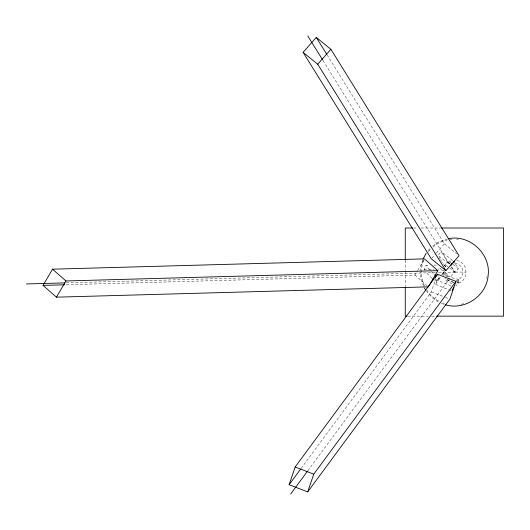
<?xml version="1.0" encoding="UTF-8"?>
<svg xmlns="http://www.w3.org/2000/svg" width="530" height="530" viewBox="0 0 530 530"><rect width="100%" height="100%" fill="white"/><g stroke="black" fill="none" stroke-linecap="round" stroke-linejoin="round"><path stroke-width="0.4" stroke-dasharray="2.65 1.99" d="M420.502 271.42L421.118 265.464L422.827 259.733M456.688 260.482C469.037 262.284 469.037 281.88 456.688 283.689M458.218 282.371L458.291 281.947M444.716 265.623L444.783 265.252M434.666 280.138L437.674 280.052L438.237 278.118L442.199 277.468M301.126 468.44L431.321 291.931L435.786 278.826M442.59 274.613L444.292 271.426L440.139 268.988L438.131 269.041M446.823 276.706L448.804 276.382L449.095 275.719A11.66 4.041 30.4 0 1 443.69 270.313M66.276 284.743L414.937 275.077L417.421 270.85M417.832 270.141L424.45 258.872M451.129 290.427A33.151 11.759 18.8 0 1 435.633 284.047A32.27 3.372 -68.9 0 1 436.992 279.8L438.237 278.118M435.633 284.047L440.602 277.309M307.837 470.753L454.382 272.082L451.328 267.166M456.979 282.013L458.98 279.31A8.977 0.941 -68.9 0 0 458.185 282.788L455.972 285.783M437.674 280.052L440.49 276.388M441.742 274.759L442.676 273.533A9.5 3.293 30.4 0 1 443.391 272.486M444.292 271.426L443.1 273.162A5.572 0.583 -68.9 0 1 442.795 273.513M444.378 265.662L447.737 262.105L441.318 251.77L440.827 252.287A31.111 10.56 -50.9 0 0 437.959 255.467A33.9 3.71 41.4 0 1 446.876 262.297L449.354 264.324M451.798 267.2L455.012 272.367L456.469 270.717A10.885 3.697 -50.9 0 1 457.847 269.353L458.457 268.809L454.906 263.099M440.139 268.988L440.814 268.213M431.791 258.209L435.839 253.612M436.349 253.035L444.451 243.846L327.229 55.06M428.167 250.564L430.4 248.1M432.864 245.867L438.396 242.17L447.121 238.984M448.652 261.734L452.832 260.356M424.609 270.247A33.171 11.501 30.4 0 1 424.073 269.432A30.409 13.84 -48.7 0 1 426.034 265.364L429.353 265.272M433.785 265.146L437.111 265.053M424.073 269.432L434.11 269.154M66.223 282.848L435.349 272.612M438.654 272.519L454.382 272.082M437.846 276.031L438.648 276.011M445.081 275.832L449.095 275.719M413.519 228.013L417.647 228.013M420.952 228.013L440.761 228.013M455.243 272.082L466.208 272.082M407.742 316.152L428.379 316.152M431.678 316.152L435.806 316.152M456.926 282.788L458.185 282.788A9.421 3.339 18.8 0 1 457.092 282.795M458.934 279.303L458.649 279.277A11.64 4.127 18.8 0 1 449.678 276.786L448.804 276.382M453.468 282.258L449.652 281.026L445.836 279.012M452.077 283.689L447.81 281.92L444.544 278.654M443.583 273.268L445.955 274.07A8.659 8.659 0 0 0 447.154 276.852M441.404 303.418L444.537 304.538M431.321 291.931L444.71 297.091M445.452 297.383L448.426 298.529M443.901 264.954L444.928 265.563M438.396 301.994L432.864 298.297L426.577 291.46M447.817 266.563A11.779 1.292 41.4 0 0 445.757 266.855L443.908 265.04M444.451 243.846L456.635 253.751M452.507 260.455L451.798 259.872A33.681 3.69 41.4 0 0 441.464 251.876M414.937 275.077L427.12 285.776M447.737 262.105L450.195 264.271M454.998 272.36L453.488 271.035A11.779 1.292 41.4 0 0 449.91 268.107M431.234 271.599L431.725 272.082A33.854 11.739 30.4 0 0 434.169 274.335M323.055 60.579L449.586 264.351M439.145 257.381L440.337 259.296M440.735 259.932L441.523 261.21M441.921 261.846L442.318 262.489M443.113 263.768L443.511 264.404M423.616 286.266L421.118 278.7L420.469 272.082M405.264 260.137L405.264 270.022M405.264 270.85L405.264 286.498M445.233 266.881A11.66 4.041 30.4 0 1 445.757 266.855M450.301 264.351A11.15 1.219 41.4 0 1 451.169 262.946M453.203 264.43A11.15 1.219 41.4 0 1 458.033 268.432M453.925 282.364A9.421 3.339 18.8 0 1 444.862 278.263M443.252 275.627A9.421 3.339 18.8 0 1 445.955 274.07M454.641 263.43A8.659 8.659 0 0 1 456.105 280.569M431.963 278.224A33.171 11.501 30.4 0 1 426.246 272.407M429.452 269.737A33.854 11.739 30.4 0 1 426.034 265.364M451.09 285.723A33.847 12.011 18.8 0 1 436.992 279.8M486.99 276.773A32.946 32.946 0 0 1 486.732 278.316M463.664 303.69A32.946 32.946 0 0 1 459.073 304.69M444.352 303.465A32.946 32.946 0 0 1 442.868 302.948M438.595 300.994A32.946 32.946 0 0 1 426.67 289.897M424.417 285.769A32.946 32.946 0 0 1 423.516 260.568M428.485 251.717A32.946 32.946 0 0 1 430.539 249.352M432.811 247.185A32.946 32.946 0 0 1 447.38 239.891M449.692 239.474A32.946 32.946 0 0 1 452.03 239.222M456.734 239.222A32.946 32.946 0 0 1 458.291 239.374"/><path stroke-width="0.79" d="M289.115 484.725L295.157 466.99L437.363 274.202L455.952 281.37L449.91 299.099L307.705 491.893L289.115 484.725L300.642 469.09M307.705 491.893L313.74 474.164L455.952 281.37M436.839 275.739L437.363 274.202M423.046 259.104L426.18 253.241M428.339 286.849L56.432 297.164L43.029 285.392L52.543 269.187L424.45 258.872L437.853 270.644L428.737 286.173M56.432 297.164L65.945 280.96L437.853 270.644M290.685 494.013L307.347 471.422M303.094 52.337L316.264 37.398L330.886 49.29L459.073 255.732L445.902 270.671L431.281 258.786L303.094 52.337L317.722 64.229L445.902 270.671M317.722 64.229L330.886 49.29M448.426 238.719C469.593 234.127 490.999 253.95 488.137 275.408C486.759 295.714 464.598 310.878 445.18 304.697M43.029 285.392L64.673 284.789M26.5 283.947L64.574 282.894M412.698 228.013L405.264 228.013L405.264 259.316M441.589 228.013L503.5 228.013L503.5 316.152L436.634 316.152M406.914 316.152L405.264 316.152L405.264 287.32M295.157 466.99L313.74 474.164M453.369 261.171L454.362 262.217M450.228 265.053L450.997 265.908M52.543 269.187L65.945 280.96M316.264 37.398L326.805 54.378M307.784 35.987L322.618 59.877M424.47 288.068L425.842 290.354M452.143 263.635A11.15 1.219 41.4 0 1 452.401 263.827M452.368 290.519A33.032 3.452 -68.9 0 1 453.475 287.075M450.732 265.477A33.595 11.402 -50.9 0 1 454.091 261.774M433.812 279.8A33.171 11.501 30.4 0 1 432.765 278.926M434.746 274.831A33.854 11.739 30.4 0 0 436.243 276.077A33.774 15.37 -48.7 0 0 435.302 277.872M451.341 263.973A8.659 8.659 0 0 1 452.401 263.655"/></g></svg>
